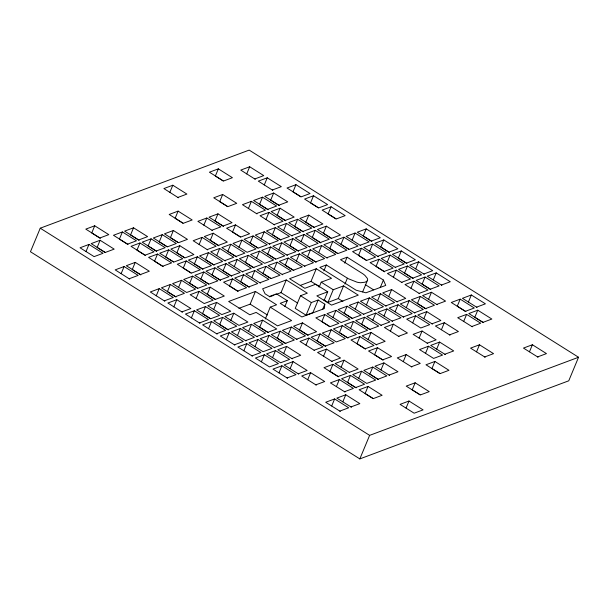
<?xml version="1.0" encoding="UTF-8"?>
<svg xmlns="http://www.w3.org/2000/svg" width="609" height="609" viewBox="0 0 609 609"><rect width="100%" height="100%" fill="white"/><g stroke="black" fill="none" stroke-linecap="round" stroke-linejoin="round"><path stroke-width="0.91" d="M324.818 304.196L324.308 308.58L301.897 316.962L280.209 303.32L287.288 300.671L276.448 293.85L269.361 296.492L265.067 293.797L262.631 288.78L286.268 279.942L307.317 293.18L300.503 295.73L295.228 308.398L306.076 315.218L312.889 312.676L318.164 300.009L324.818 304.196L322.709 309.258M367.318 280.734L367.554 280.163A11.617 4.613 22.6 0 0 367.235 278.26L365.118 275.626A15.225 6.044 22.6 0 0 362.956 273.86L340.5 259.678L347.107 257.204L383.404 280.033L385.748 285.4L365.925 292.815L356.158 290.219L319.862 267.389L326.333 264.968L348.12 278.633L356.882 282.127A12.667 5.032 22.6 0 0 360.665 282.736L365.301 282.173L367.318 280.734L362.637 291.917M40.247 228.192L30.45 251.738L359.828 458.904L568.753 380.808L578.55 357.262L249.172 150.096L40.247 228.192L369.625 435.359L578.55 357.262M94.722 225.787L85.793 229.121L99.868 237.974L108.79 234.632L94.722 225.787L91.738 232.95L100.34 238.363M85.983 251.608L88.967 244.437L103.035 253.291L94.113 256.625L80.038 247.779L88.967 244.437M100.104 240.273L91.183 243.615L105.25 252.461L114.18 249.127L100.104 240.273L97.128 247.444L104.938 252.362M122.394 231.945L113.464 235.28L127.54 244.133L136.462 240.799L122.394 231.945L119.41 239.109L128.012 244.521M133.538 227.781L124.609 231.116L138.685 239.969L147.606 236.627L133.538 227.781L130.554 234.945L139.149 240.357M121.115 273.707L124.099 266.536L138.167 275.39L129.245 278.724M139.963 242.991L131.034 246.333L145.102 255.179L154.031 251.844L139.963 242.991L136.979 250.162L145.574 255.567M135.244 262.372L126.314 265.707L140.39 274.56L149.312 271.226L135.244 262.372L132.26 269.543L140.854 274.948M169.835 192.391L172.819 185.22L186.887 194.073L177.957 197.407M151.101 238.827L142.179 242.169L156.247 251.015L165.176 247.68L151.101 238.827L148.116 245.998L156.719 251.403M162.245 234.663L153.323 237.997L167.391 246.851L176.313 243.516L162.245 234.663L159.261 241.834L167.079 246.752M157.525 254.044L148.604 257.379L162.672 266.232L171.601 262.89L157.525 254.044L154.541 261.208L163.143 266.62M178.11 211.117L169.18 214.459L183.248 223.305L192.178 219.971L178.11 211.117L175.126 218.288L182.944 223.206M173.39 230.499L164.46 233.833L178.536 242.686L187.458 239.352L173.39 230.499L170.406 237.67L178.224 242.58M168.67 249.88L159.741 253.215L173.816 262.068L182.738 258.726L168.67 249.88L165.686 257.044L173.504 261.961M156.247 295.807L159.231 288.636L173.306 297.489L164.377 300.823M179.815 245.716L170.885 249.051L184.961 257.896L193.883 254.562L179.815 245.716L176.831 252.88L184.649 257.797M218.342 168.853L209.42 172.195L223.488 181.04L232.417 177.706L218.342 168.853L215.358 176.024L223.176 180.942M170.375 284.472L161.446 287.806L175.521 296.659L184.443 293.325L170.375 284.472L167.391 291.635L175.993 297.047M186.232 260.926L177.31 264.26L191.378 273.114L200.308 269.779L186.232 260.926L183.256 268.097L191.066 273.015M203.832 225.17L206.816 218.007L220.884 226.852L211.962 230.194M178.536 287.471L181.52 280.307L195.588 289.153L186.666 292.495L172.591 283.642L181.52 280.307M199.113 244.552L202.097 237.381L216.165 246.234L207.243 249.568M173.816 306.852L176.8 299.689L190.868 308.535L181.946 311.869M222.673 194.461L213.751 197.796L227.819 206.649L236.749 203.315L222.673 194.461L219.697 201.625L227.507 206.542M197.377 256.762L188.455 260.096L202.523 268.95L211.452 265.615L197.377 256.762L194.393 263.933L202.995 269.338M217.961 213.843L209.032 217.177L223.107 226.023L232.029 222.688L217.961 213.843L214.977 221.006L223.572 226.419M192.657 276.143L183.735 279.478L197.803 288.331L206.733 284.989L192.657 276.143L189.673 283.307L197.491 288.224M213.241 233.217L204.312 236.558L218.387 245.404L227.309 242.07L213.241 233.217L210.257 240.388L218.852 245.792M208.522 252.598L199.592 255.932L213.668 264.786L222.589 261.451L208.522 252.598L205.537 259.761L214.14 265.174M203.802 271.979L194.88 275.314L208.948 284.159L217.87 280.825L203.802 271.979L200.818 279.143L208.636 284.06M246.698 173.915L249.682 166.752L263.75 175.605L254.828 178.939M196.098 298.524L199.082 291.353L213.158 300.207L204.228 303.541L190.16 294.695L199.082 291.353M216.682 255.597L219.666 248.434L233.734 257.28L224.812 260.622M191.386 317.898L194.362 310.735L208.438 319.588L199.508 322.922M214.947 267.815L206.017 271.15L220.093 279.995L229.014 276.661L214.947 267.815L211.962 274.979L220.565 280.384M235.523 224.888L226.601 228.223L240.669 237.076L249.599 233.742L235.523 224.888L232.539 232.052L240.357 236.97M210.227 287.189L201.305 290.523L215.373 299.377L224.295 296.043L210.227 287.189L207.243 294.36L215.061 299.278M230.803 244.27L221.882 247.604L235.949 256.458L244.879 253.116L230.803 244.27L227.819 251.433L236.421 256.846M205.507 306.571L196.585 309.905L210.653 318.758L219.583 315.416L205.507 306.571L202.523 313.734L210.341 318.652M248.403 208.514L251.388 201.343L265.455 210.196L256.534 213.531M226.091 263.644L217.162 266.986L231.23 275.831L240.159 272.497L226.091 263.644L223.107 270.815L231.702 276.22M264.26 184.969L267.244 177.798L281.32 186.651L272.39 189.985M238.964 247.269L241.948 240.106L256.016 248.952L247.094 252.286L233.026 243.44L241.948 240.106M213.668 309.57L216.652 302.407L230.72 311.252L221.798 314.594L207.722 305.741L216.652 302.407M262.525 197.179L253.603 200.513L267.671 209.367L276.6 206.032L262.525 197.179L259.548 204.35L268.143 209.755M234.244 266.651L237.228 259.48L251.304 268.333L242.374 271.667M208.552 328.7L211.529 321.529L225.604 330.382L216.675 333.717M232.509 278.861L223.587 282.195L237.655 291.049L246.584 287.714L232.509 278.861L229.532 286.024L238.127 291.437M253.093 235.934L244.163 239.276L258.239 248.122L267.161 244.788L253.093 235.934L250.109 243.105L257.927 248.023M273.669 193.015L264.748 196.349L278.815 205.203L287.745 201.868L273.669 193.015L270.685 200.178L279.287 205.591M248.373 255.316L239.451 258.65L253.519 267.503L262.441 264.169L248.373 255.316L245.389 262.487L253.991 267.891M222.673 317.365L213.751 320.699L227.819 329.553L236.749 326.218L222.673 317.365L219.689 324.536L228.291 329.941M265.966 219.56L268.95 212.396L283.025 221.242L274.096 224.584M243.653 274.697L234.731 278.031L248.799 286.885L257.729 283.543L243.653 274.697L240.669 281.86L249.271 287.273M261.253 238.941L264.237 231.77L278.305 240.624L269.376 243.958M256.534 258.315L259.518 251.152L273.586 260.005L264.664 263.339L250.588 254.486L259.518 251.152M230.834 320.372L233.818 313.201L247.886 322.054L238.964 325.389L224.888 316.535L233.818 313.201M280.094 208.232L271.172 211.567L285.24 220.412L294.17 217.078L280.094 208.232L277.11 215.396L285.712 220.801M251.814 277.696L254.798 270.533L268.866 279.379L259.944 282.721M226.289 339.685L229.22 332.643L243.296 341.489L234.366 344.823M275.375 227.606L266.453 230.94L280.521 239.794L289.45 236.459L275.375 227.606L272.39 234.777L280.993 240.182M295.959 184.687L287.029 188.021L301.105 196.874L310.027 193.533L295.959 184.687L292.975 191.85L300.793 196.768M270.655 246.988L261.733 250.322L275.801 259.175L284.73 255.841L270.655 246.988L267.678 254.151L275.489 259.069M238.926 308.337L250.154 304.142L255.43 291.475L276.585 304.782L270.251 307.149L265.326 318.971M262.959 273.532L265.943 266.369L280.011 275.215L271.089 278.549L257.013 269.703L265.943 266.369M237.434 335.521L240.365 328.479L254.433 337.325L245.511 340.659M283.535 230.613L286.519 223.442L300.587 232.295L291.665 235.63M278.815 249.987L281.8 242.824L295.875 251.669L286.946 255.011M274.096 269.368L277.08 262.197L291.155 271.051L282.226 274.385M248.571 331.357L251.509 324.308L265.577 333.161L256.655 336.495M297.664 219.278L288.735 222.612L302.81 231.466L311.732 228.131L297.664 219.278L294.68 226.441L303.274 231.854M243.859 350.731L246.79 343.689L260.858 352.542L251.936 355.877M292.944 238.659L284.015 241.994L298.09 250.847L307.012 247.505L292.944 238.659L289.96 245.823L298.562 251.235M313.521 195.733L304.599 199.067L318.667 207.92L327.596 204.586L313.521 195.733L310.537 202.904L318.355 207.821M288.224 258.033L279.303 261.375L293.371 270.221L302.292 266.887L288.224 258.033L285.24 265.204L293.842 270.609M262.646 320.144L253.725 323.486L267.793 332.331L276.722 328.997L262.646 320.144L259.716 327.193L268.318 332.598M308.801 215.114L299.879 218.448L313.947 227.302L322.877 223.96L308.801 215.114L305.825 222.277L314.419 227.69M254.996 346.567L257.934 339.525L272.002 348.378L263.073 351.713L249.005 342.859L257.934 339.525M301.105 241.659L304.089 234.495L318.157 243.341L309.235 246.675M275.74 294.581L280.993 292.617L286.268 279.942M296.385 261.04L299.369 253.869L313.437 262.723L304.515 266.057M266.141 342.403L269.071 335.361L283.147 344.207L274.217 347.549M315.226 230.324L306.304 233.666L320.372 242.511L329.302 239.177L315.226 230.324L312.242 237.495L320.844 242.9M261.421 361.784L264.352 354.743L278.427 363.588L269.498 366.923L255.43 358.077L264.352 354.743M284.829 306.578L287.288 300.671M310.506 249.705L301.584 253.039L315.652 261.893L324.582 258.559L310.506 249.705L307.53 256.876L316.124 262.281M331.09 206.786L322.161 210.12L336.237 218.966L345.158 215.632L331.09 206.786L328.106 213.949L335.924 218.867M280.216 331.197L271.294 334.531L285.362 343.385L294.284 340.043L280.216 331.197L277.285 338.239L285.88 343.651M326.371 226.16L317.449 229.502L331.517 238.347L340.439 235.013L326.371 226.16L323.387 233.331L331.205 238.248M272.566 357.62L275.496 350.571L289.572 359.424L280.642 362.758L266.575 353.913L275.496 350.571M318.667 252.705L321.651 245.541L335.726 254.395L326.797 257.729M288.422 334.075L291.361 327.033L305.429 335.879L296.507 339.213M300.328 285.393L311.009 281.396L316.284 268.729L331.532 278.321L321.209 282.18L319.093 287.242M283.71 353.456L286.641 346.407L300.709 355.26L291.787 358.594M332.796 241.377L323.866 244.711L337.942 253.565L346.864 250.223L332.796 241.377L329.812 248.541L337.63 253.458M278.991 372.83L281.921 365.788L295.989 374.642L287.067 377.976M323.874 270.883L326.333 264.968M302.498 322.861L293.576 326.203L307.644 335.049L316.573 331.715L302.498 322.861L299.567 329.911L308.169 335.315M306.076 315.218L311.351 302.551L318.164 300.009M343.94 237.213L335.011 240.547L349.086 249.401L358.008 246.059L343.94 237.213L340.956 244.376L348.774 249.294M290.135 368.666L293.066 361.624L307.134 370.47L298.212 373.812M324.201 300.252L327.718 291.802L315.69 284.236L304.827 288.301L289.579 278.709L316.284 268.729M305.992 345.12L308.923 338.079L322.998 346.932L314.069 350.266M352.101 240.212L355.077 233.049L369.153 241.895L360.224 245.229M323.95 299.887L327.962 302.414L333.237 289.739L343.56 285.88L358.267 295.137L331.57 305.117L316.855 295.86L327.718 291.802M344.648 263.118L347.107 257.204M324.787 314.533L315.858 317.868L329.933 326.721L338.855 323.387L324.787 314.533L321.856 321.582L329.675 326.5M320.068 333.915L311.146 337.249L325.214 346.102L334.135 342.76L320.068 333.915L317.137 340.956L325.731 346.369M366.222 228.885L357.3 232.219L371.368 241.065L380.298 237.731L366.222 228.885L363.238 236.048L371.84 241.453M327.962 302.414L338.284 298.555L343.56 285.88M344.915 284.121L347.381 278.206M361.502 248.259L352.581 251.593L366.648 260.446L375.578 257.112L361.502 248.259L358.518 255.43L366.336 260.34M332.994 317.418L335.932 310.369L350 319.223L341.078 322.557L327.003 313.704L335.932 310.369M307.697 379.719L310.628 372.67L324.704 381.523L315.774 384.858M328.281 336.792L331.212 329.751L345.28 338.596L336.358 341.938L322.283 333.085L331.212 329.751M323.562 356.174L326.493 349.124L340.56 357.978L331.639 361.312M369.663 251.258L372.647 244.095L386.715 252.948L377.793 256.282M347.069 306.205L338.147 309.539L352.215 318.393L361.145 315.059L347.069 306.205L344.138 313.247L352.74 318.659M342.349 325.587L333.428 328.921L347.495 337.774L356.425 334.432L342.349 325.587L339.419 332.628L348.021 338.041M383.792 239.931L374.862 243.265L388.938 252.118L397.86 248.784L383.792 239.931L380.808 247.094L389.402 252.507M355.283 309.083L358.214 302.041L372.282 310.887L363.36 314.229M332.917 364.342L323.988 367.676L338.064 376.529L346.985 373.195L332.917 364.342L329.987 371.383L338.581 376.796M379.004 259.267L370.082 262.608L384.15 271.454L393.079 268.12L379.004 259.267L376.027 266.438L384.622 271.842M350.563 328.464L353.494 321.423L367.57 330.268L358.64 333.603M366.428 304.919L369.358 297.877L383.426 306.723L374.505 310.065M341.124 367.219L344.062 360.178L358.13 369.024L349.201 372.365M387.164 262.273L390.148 255.102L404.224 263.956L395.294 267.29M364.639 317.251L355.709 320.593L369.785 329.439L378.707 326.104L364.639 317.251L361.708 324.3L370.302 329.705M336.404 386.601L339.342 379.559L353.41 388.405L344.488 391.739M380.237 287.638L383.404 280.033M359.919 336.632L350.997 339.967L365.065 348.82L373.987 345.486L359.919 336.632L356.988 343.682L365.583 349.086M331.692 405.982L334.623 398.933L348.691 407.786L339.769 411.121M377.565 300.755L380.496 293.713L394.571 302.559L385.642 305.893M401.293 250.938L392.363 254.273L406.439 263.126L415.361 259.792L401.293 250.938L398.309 258.109L406.911 263.514M372.845 320.136L375.783 313.087L389.851 321.94L380.929 325.275M350.479 375.388L341.558 378.729L355.626 387.575L364.555 384.241L350.479 375.388L347.549 382.437L356.151 387.842M393.429 277.209L396.36 270.168L410.428 279.013L401.506 282.355M368.133 339.51L371.064 332.468L385.132 341.322L376.21 344.656M342.829 401.818L345.767 394.769L359.835 403.622L350.913 406.957M388.709 296.591L391.64 289.549L405.716 298.395L396.786 301.729M383.99 315.972L386.921 308.923L400.996 317.776L392.067 321.11M358.693 378.273L361.624 371.224L375.7 380.077L366.77 383.411L352.702 374.565L361.624 371.224M407.505 266.004L398.575 269.338L412.651 278.191L421.573 274.849L407.505 266.004L404.574 273.045L413.168 278.458M377.489 347.686L368.559 351.02L382.635 359.866L391.557 356.531L377.489 347.686L374.55 354.727L383.152 360.132M395.134 311.8L398.065 304.759L412.133 313.612L403.211 316.946M372.769 367.06L363.839 370.394L377.915 379.247L386.837 375.913L372.769 367.06L369.838 374.109L378.433 379.514M415.711 268.881L418.642 261.84L432.717 270.685L423.788 274.02M390.415 331.182L393.345 324.14L407.421 332.986L398.492 336.328M368.049 386.441L359.127 389.775L373.195 398.629L382.117 395.287L368.049 386.441L365.118 393.483L372.936 398.4M410.991 288.263L413.93 281.213L427.998 290.067L419.076 293.401M406.279 307.636L409.21 300.595L423.278 309.448L414.356 312.782M380.975 369.945L383.914 362.895L397.981 371.749L389.06 375.083M425.067 277.049L416.145 280.384L430.213 289.237L439.142 285.903L425.067 277.049L422.136 284.099L430.738 289.503M420.355 296.431L411.425 299.765L425.493 308.618L434.423 305.276L420.355 296.431L417.416 303.472L426.018 308.885M412.696 322.854L415.635 315.805L429.703 324.658L420.781 327.992L406.705 319.146L415.635 315.805M433.281 279.927L436.211 272.885L450.279 281.739L441.358 285.073M359.828 458.904L369.625 435.359M428.561 299.308L431.492 292.267L445.567 301.112L436.638 304.454M403.265 361.609L406.195 354.567L420.263 363.413L411.341 366.755M423.841 318.69L426.772 311.641L440.847 320.494L431.918 323.828M419.121 338.064L422.06 331.022L436.128 339.875L427.206 343.21M425.546 353.281L428.477 346.239L442.553 355.085L433.623 358.419L419.555 349.574L428.477 346.239M415.155 382.787L406.226 386.121L420.301 394.967L429.223 391.633L415.155 382.787L412.217 389.829L420.035 394.746M406.066 408.068L408.997 401.019L423.065 409.872L414.143 413.206L400.075 404.361L408.997 401.019M441.411 329.735L444.342 322.694L458.41 331.54L449.488 334.881M436.691 349.117L439.622 342.068L453.697 350.921L444.768 354.255M460.206 299.148L451.277 302.483L465.352 311.336L474.274 308.002L460.206 299.148L457.268 306.19L465.87 311.602M434.902 361.449L425.98 364.783L440.048 373.637L448.978 370.302L434.902 361.449L431.971 368.498L439.789 373.408M468.412 302.026L471.343 294.984L485.419 303.83L476.489 307.172M463.693 321.407L466.623 314.366L480.699 323.212L471.769 326.546M477.768 310.194L468.846 313.536L482.914 322.382L491.844 319.047L477.768 310.194L474.837 317.243L483.439 322.648M476.542 351.835L479.473 344.793L493.549 353.639L484.619 356.981M529.465 351.789L532.395 344.747L546.463 353.601L537.541 356.935M172.819 185.22L163.89 188.562L178.429 197.796M249.682 166.752L240.753 170.086L255.293 179.328M267.244 177.798L258.323 181.139L272.862 190.373M206.816 218.007L197.887 221.341L212.434 230.583M251.388 201.343L242.458 204.677L256.998 213.919M124.099 266.536L115.177 269.871L129.717 279.112M202.097 237.381L193.175 240.722L207.715 249.956M268.95 212.396L260.028 215.731L274.568 224.972M219.666 248.434L210.737 251.768L225.277 261.01M264.237 231.77L255.308 235.112L269.848 244.346M286.519 223.442L277.597 226.776L292.137 236.018M159.231 288.636L150.309 291.97L164.849 301.211M237.228 259.48L228.306 262.822L242.846 272.056M281.8 242.824L272.878 246.158L287.418 255.399M304.089 234.495L295.159 237.83L309.699 247.064M176.8 299.689L167.871 303.023L182.418 312.257M254.798 270.533L245.869 273.867L260.416 283.109M277.08 262.197L268.158 265.539L282.698 274.773M299.369 253.869L290.44 257.204L304.98 266.445M321.651 245.541L312.729 248.875L327.269 258.117M355.077 233.049L346.156 236.383L360.695 245.625M194.362 310.735L185.44 314.069L199.98 323.31M372.647 244.095L363.725 247.429L378.265 256.671M255.43 291.475L228.657 301.478L249.812 314.784L256.145 312.417L277.521 325.861L291.62 320.585L270.251 307.149M269.612 296.872L273.989 295.236M211.529 321.529L202.607 324.871L217.147 334.105M390.148 255.102L381.226 258.437L395.766 267.678M229.22 332.643L220.298 335.978L234.891 345.097M240.365 328.479L231.435 331.814L246.028 340.926M251.509 324.308L242.58 327.65L257.173 336.762M396.36 270.168L387.438 273.502L402.024 282.622M418.642 261.84L409.72 265.174L424.313 274.294M246.79 343.689L237.86 347.023L252.453 356.143M269.071 335.361L260.15 338.695L274.743 347.815M291.361 327.033L282.431 330.367L297.025 339.479M358.214 302.041L349.292 305.375L363.877 314.495M369.358 297.877L360.429 301.211L375.022 310.331M380.496 293.713L371.574 297.047L386.167 306.167M391.64 289.549L382.718 292.883L397.312 301.995M413.93 281.213L405 284.555L419.593 293.667M436.211 272.885L427.29 276.22L441.875 285.339M286.641 346.407L277.712 349.749L292.305 358.861M308.923 338.079L300.001 341.413L314.594 350.533M353.494 321.423L344.572 324.757L359.165 333.869M375.783 313.087L366.854 316.429L381.447 325.541M386.921 308.923L377.999 312.257L392.592 321.377M398.065 304.759L389.143 308.093L403.729 317.213M409.21 300.595L400.28 303.929L414.874 313.049M431.492 292.267L422.57 295.601L437.163 304.721M281.921 365.788L272.999 369.123L287.585 378.242M293.066 361.624L284.137 364.958L298.73 374.078M326.493 349.124L317.563 352.466L332.156 361.579M371.064 332.468L362.134 335.803L376.727 344.922M393.345 324.14L384.424 327.475L399.017 336.594M426.772 311.641L417.85 314.982L432.443 324.095M471.343 294.984L462.421 298.319L477.014 307.438M310.628 372.67L301.706 376.004L316.299 385.124M344.062 360.178L335.133 363.512L349.726 372.632M422.06 331.022L413.13 334.356L427.724 343.476M444.342 322.694L435.42 326.028L450.005 335.148M466.623 314.366L457.702 317.7L472.295 326.812M339.342 379.559L330.413 382.894L345.006 392.006M383.914 362.895L374.984 366.23L389.577 375.35M406.195 354.567L397.274 357.902L411.859 367.021M439.622 342.068L430.7 345.41L445.293 354.522M334.623 398.933L325.693 402.267L340.286 411.387M345.767 394.769L336.838 398.103L351.431 407.223M479.473 344.793L470.551 348.127L485.145 357.247M532.395 344.747L523.466 348.082L538.059 357.201M365.271 284.616L373.591 289.854M321.209 282.18L333.237 289.739M311.009 281.396L319.032 286.443M338.284 298.555L342.928 301.478M300.503 295.73L311.351 302.551M263.735 274.027L270.777 278.45M280.993 292.617L297.367 302.909M250.154 304.142L267.389 314.982"/></g></svg>
